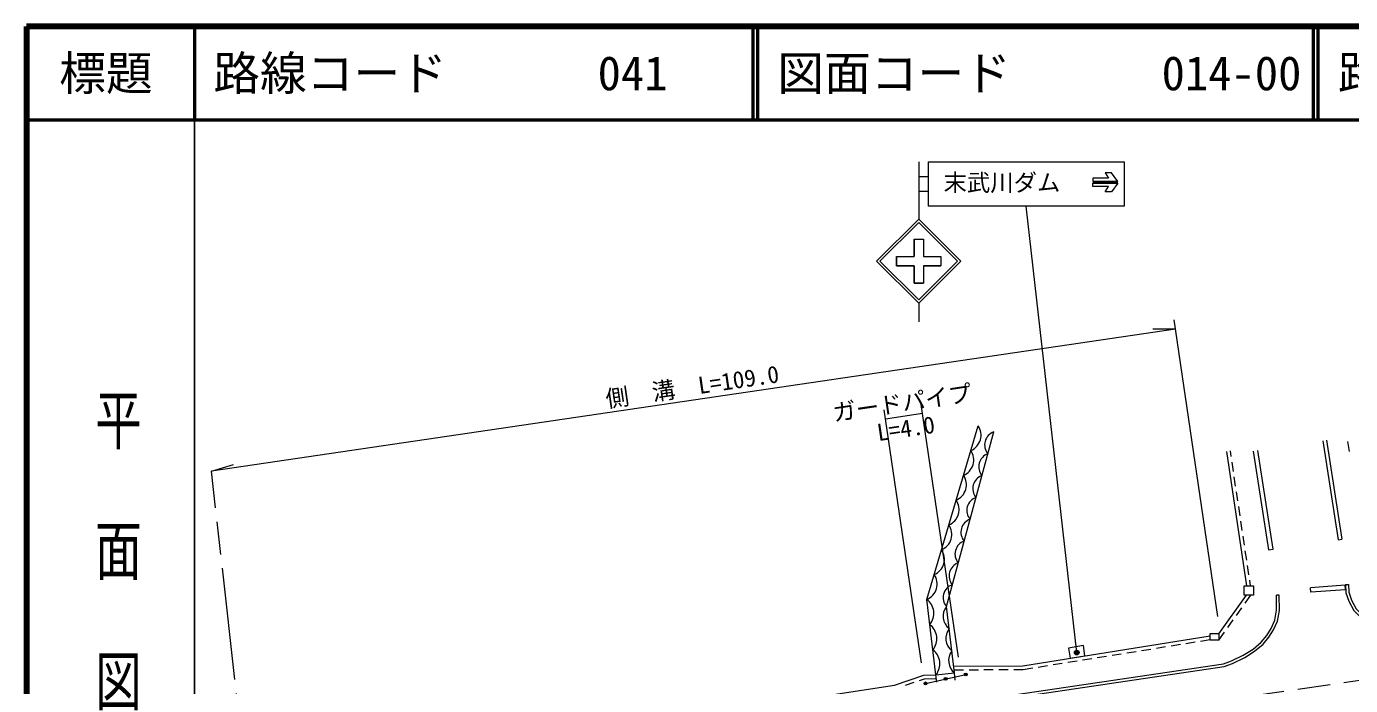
# Model space of a CAD drawing. Units: millimetres, scale not verified. Extents: x 40000 to 680000, y 20000 to 380000.
# Drawn here: x 40000 to 181742, y 309421 to 380000 of the extents above; entities that cross this region are included whole.
import ezdxf
from ezdxf.enums import TextEntityAlignment as Align

# ---------------------------------------------------------------- set-up
doc = ezdxf.new("R2010")
doc.units = ezdxf.units.MM
doc.header["$LTSCALE"] = 1000
doc.linetypes.add('CHAIN', pattern=[18.5, 12, -1.5, 3.5, -1.5])
for name, color, linetype, lineweight in [('M-BGD', 7, 'Continuous', 13), ('M-BMK', 2, 'CHAIN', 13), ('M-STR-HTXT', 7, 'Continuous', 13), ('M-STR-STRC', 7, 'Continuous', 13), ('M-TTL', 2, 'Continuous', 140), ('M-TTL-BAND', 7, 'Continuous', 25), ('M-TTL-LINE', 7, 'Continuous', 50)]:
    doc.layers.add(name, color=color, linetype=linetype, lineweight=lineweight)
doc.layers.add('M-TTL-TXT', color=7, linetype='Continuous')
doc.styles.add('@ＭＳ ゴシック', font='')
doc.styles.add('ＭＳ ゴシック', font='')
doc.styles.get('@ＭＳ ゴシック').set_extended_font_data('@MS Gothic')
doc.styles.get('ＭＳ ゴシック').set_extended_font_data('MS Gothic')

msp = doc.modelspace()

# ---------------------------------------------------------------- hatches: boundary and pattern name
at = {"layer": 'M-BGD'}
for points in [[(140397, 310605, -1), (140697, 310605, -0.41421), (140547, 310455, -0.41421)], [(136094, 309653, -1), (136394, 309653, -0.41421), (136244, 309503, -0.41421)], [(138245, 310129, -1), (138545, 310129, -0.41421), (138395, 309979, -0.41421)]]:
    msp.add_hatch(color=256, dxfattribs=at).paths.add_polyline_path(points)
at = {"layer": 'M-STR-HTXT'}
msp.add_hatch(color=256, dxfattribs=at).paths.add_polyline_path([(152654, 313072, -1), (152215, 312833, -1)])

# ---------------------------------------------------------------- linework, layer by layer
at = {"layer": 'M-BGD'}
for p, q in [((168970, 333940), (168880, 334542)), ((181646, 334501), (181471, 335541)), ((170638, 320085), (168484, 334483)), ((169207, 332357), (169059, 333346)), ((169443, 330775), (169295, 331764)), ((169680, 329192), (169532, 330181)), ((169917, 327610), (169769, 328599)), ((170153, 326028), (170005, 327017)), ((170390, 324445), (170242, 325434)), ((170627, 322863), (170479, 323852)), ((170863, 321280), (170715, 322269)), ((171042, 320085), (170952, 320687)), ((167630, 314968), (170593, 319085)), ((170468, 318226), (171086, 319085)), ((169533, 316928), (170118, 317739)), ((168599, 315629), (169183, 316441)), ((167630, 314284), (168248, 315142)), ((159378, 313174), (160365, 313332)), ((160958, 313427), (161945, 313585)), ((162538, 313680), (163525, 313838)), ((164118, 313933), (165105, 314091)), ((165697, 314186), (166730, 314351)), ((151479, 311909), (152466, 312067)), ((153058, 312162), (154046, 312320)), ((154638, 312415), (155626, 312573)), ((156218, 312668), (157206, 312826)), ((157798, 312921), (158785, 313079)), ((136244, 309653), (140547, 310605)), ((137364, 310565), (139354, 310767)), ((137444, 309782), (137364, 310565)), ((139312, 311106), (140303, 311111)), ((139434, 309984), (139354, 310767)), ((140903, 311114), (141903, 311119)), ((142503, 311122), (143503, 311127)), ((144103, 311130), (145103, 311135)), ((145703, 311138), (146694, 311143)), ((146694, 311143), (147726, 311309)), ((148319, 311403), (149306, 311562)), ((149899, 311656), (150886, 311814)), ((134094, 309454), (135040, 309777)), ((135608, 309970), (136125, 310147)), ((136125, 310147), (137403, 310164))]:
    msp.add_line(p, q, dxfattribs=at)
for points in [[(137364, 310565), (136399, 318648), (141888, 337241)], [(139354, 310767), (138474, 317883), (143553, 336572)], [(139263, 311506), (146661, 311543), (166730, 314756)], [(63865, 296422), (66201, 296729), (66223, 299260), (132914, 309474), (136056, 310546), (137364, 310565)]]:
    msp.add_lwpolyline(points, dxfattribs=at)
for points in [[(170340, 320085), (171340, 320085), (171340, 319085), (170340, 319085)], [(166730, 314976), (167630, 314976), (167630, 314276), (166730, 314276)], [(151735, 312355), (153313, 312608), (153140, 313691), (151562, 313438)]]:
    msp.add_lwpolyline(points, close=True, dxfattribs=at)
for centre in [(140547, 310605), (136244, 309653), (138395, 310129)]:
    msp.add_circle(centre, 150, dxfattribs=at)
for centre, radius, start, end in [((140397, 336237), 1797, 293.14553, 33.96022), ((144046, 335184), 1473, 109.55409, 220.03835), ((139613, 333581), 1797, 293.14553, 33.96022), ((143411, 332848), 1473, 109.55409, 220.03835), ((138829, 330925), 1797, 293.14553, 33.96022), ((142776, 330512), 1473, 109.55409, 220.03835), ((138045, 328269), 1797, 293.14553, 33.96022), ((142141, 328176), 1473, 109.55409, 220.03835), ((137261, 325613), 1797, 293.14553, 33.96022), ((141506, 325840), 1473, 109.55409, 220.03835), ((140872, 323503), 1473, 109.55409, 220.03835), ((136477, 322957), 1797, 293.14553, 33.96022), ((140237, 321167), 1473, 109.55409, 220.03835), ((135693, 320301), 1797, 293.14553, 33.96022), ((139602, 318831), 1473, 109.55409, 220.03835), ((135224, 317142), 1911, 321.5617, 52.05713), ((139852, 316850), 1723, 143.12699, 230.97543), ((135546, 314447), 1911, 321.5617, 52.05713), ((140145, 314478), 1723, 143.12699, 230.97543), ((135868, 311752), 1911, 321.5617, 52.05713), ((140439, 312105), 1723, 143.12699, 230.97543)]:
    msp.add_arc(centre, radius, start, end, dxfattribs=at)
at = {"layer": 'M-BMK'}
for p, q in [((70645, 236526), (59793, 332386)), ((162727, 307114), (261062, 321295))]:
    msp.add_line(p, q, dxfattribs=at)
at = {"layer": 'M-STR-HTXT'}
for p, q in [((152434, 312952), (147014, 360771)), ((163020, 347588), (59793, 332386)), ((163020, 347588), (160565, 347572)), ((167554, 316800), (162874, 348578)), ((135816, 311861), (131827, 338951)), ((139774, 312444), (135784, 339534)), ((135930, 338545), (131972, 337962)), ((59793, 332386), (62149, 333079))]:
    msp.add_line(p, q, dxfattribs=at)
msp.add_circle((152434, 312952), 250, dxfattribs=at)
at = {"layer": 'M-STR-STRC'}
for p, q in [((135514, 365521), (135514, 359377)), ((136514, 365521), (157514, 365521)), ((136514, 365521), (136514, 360771)), ((155481, 364325), (155851, 363749)), ((156161, 364324), (155481, 364325)), ((156830, 363388), (156161, 364324)), ((157514, 365521), (157514, 360771)), ((135514, 363937), (136514, 363937)), ((154166, 363750), (154166, 363388)), ((156830, 363388), (154166, 363387)), ((156831, 363213), (154166, 363212)), ((154166, 362851), (154166, 363212)), ((155851, 363749), (154167, 363750)), ((156831, 363213), (156161, 362276)), ((135514, 362354), (136514, 362354)), ((155851, 362851), (154167, 362851)), ((155481, 362276), (155851, 362851)), ((156161, 362276), (155481, 362276)), ((157514, 360771), (136514, 360771)), ((131014, 354877), (135514, 359377)), ((131367, 354877), (135514, 359023)), ((140014, 354876), (135514, 359377)), ((139661, 354876), (135514, 359023)), ((135015, 357236), (136015, 357236)), ((135015, 357236), (135015, 355377)), ((136015, 357236), (136015, 355376)), ((131014, 354877), (135514, 350376)), ((131367, 354877), (135514, 350730)), ((133154, 355377), (135015, 355377)), ((133154, 355377), (133154, 354377)), ((133154, 354377), (135015, 354377)), ((135015, 354377), (135014, 352516)), ((135514, 350730), (139661, 354876)), ((135514, 350376), (140014, 354876)), ((136015, 354376), (136014, 352516)), ((136015, 355376), (137874, 355376)), ((136015, 354376), (137874, 354376)), ((137874, 355376), (137874, 354376)), ((135014, 352516), (136014, 352516)), ((135514, 350376), (135514, 348377)), ((178766, 335623), (180412, 325027)), ((179162, 335684), (180807, 325088)), ((180412, 325027), (180807, 325088)), ((174120, 319110), (173820, 319107)), ((181154, 320173), (177474, 319901)), ((177511, 319402), (177474, 319901)), ((181191, 319675), (177511, 319402)), ((181191, 319675), (181154, 320173)), ((181213, 320225), (181513, 320240))]:
    msp.add_line(p, q, dxfattribs=at)
for points in [[(156830, 363388), (156161, 364324), (155481, 364325), (155851, 363749), (154167, 363750), (154166, 363388)], [(154166, 362851), (154166, 363212), (156831, 363213), (156161, 362276), (155481, 362276), (155851, 362851)], [(133154, 355377), (135015, 355377), (135015, 357236), (136015, 357236), (136015, 355376), (137874, 355376), (137874, 354376), (136015, 354376), (136014, 352516), (135014, 352516), (135015, 354377), (133154, 354377)]]:
    msp.add_lwpolyline(points, close=True, dxfattribs=at)
for points in [[(171330, 334503), (172978, 323953), (173472, 324030), (171824, 334580)], [(181513, 320240), (181553, 319405), (181833, 318565), (182356, 317650), (183254, 316720), (184419, 315957), (186571, 314983), (187768, 314811), (190012, 314984), (248913, 323848), (256299, 324762)], [(181213, 320225), (181256, 319349), (181558, 318442), (182114, 317468), (183062, 316488), (184274, 315693), (186487, 314692), (187758, 314509), (190045, 314686), (248953, 323551), (256336, 324464)], [(67085, 296775), (168151, 311754), (168989, 312073), (170267, 312681), (171306, 313332), (172186, 314048), (172769, 314774), (173233, 315522), (173631, 316405), (173833, 317493), (173820, 319107)], [(67129, 296478), (168228, 311462), (169107, 311797), (170412, 312418), (171481, 313087), (172400, 313835), (173015, 314601), (173498, 315380), (173920, 316315), (174134, 317467), (174120, 319110)]]:
    msp.add_lwpolyline(points, dxfattribs=at)
at = {"layer": 'M-TTL'}
for p, q in [((40000, 380000), (40000, 20000)), ((680000, 380000), (40000, 380000))]:
    msp.add_line(p, q, dxfattribs=at)
at = {"layer": 'M-TTL-BAND'}
msp.add_line((58000, 370000), (58000, 20000), dxfattribs=at)
at = {"layer": 'M-TTL-LINE'}
for p, q in [((58000, 380000), (58000, 370000)), ((117750, 380000), (117750, 370000)), ((118250, 380000), (118250, 370000)), ((177750, 380000), (177750, 370000)), ((178250, 380000), (178250, 370000)), ((40000, 370000), (680000, 370000))]:
    msp.add_line(p, q, dxfattribs=at)

# ---------------------------------------------------------------- texts
at = {"layer": 'M-STR-HTXT', "style": 'ＭＳ ゴシック'}
for s, p in [('側\u3000溝\u3000L=109.0', (111490, 340000)), ('ガードパイプ', (133951, 338254))]:
    msp.add_text(s, height=1833, rotation=8.378, dxfattribs=at).set_placement(p, align=Align.BOTTOM_CENTER)
msp.add_text('L=4.0', height=1833, rotation=8.378, dxfattribs=at).set_placement((134009, 337858), align=Align.TOP_CENTER)
at = {"layer": 'M-STR-STRC', "style": 'ＭＳ ゴシック'}
msp.add_text('末武川ダム', height=1833, dxfattribs=at).set_placement((138177, 361821), align=Align.BOTTOM_LEFT)
at = {"layer": 'M-TTL-BAND', "style": '@ＭＳ ゴシック', "width": 1.4}
msp.add_text('平  面  図', height=3666, rotation=270, dxfattribs=at).set_placement((49777, 306475), align=Align.MIDDLE_RIGHT)
at = {"layer": 'M-TTL-TXT', "style": 'ＭＳ ゴシック'}
msp.add_text('標題', height=3666, dxfattribs=at).set_placement((48500, 375000), align=Align.MIDDLE_CENTER)
for s, p in [('路線コード', (60000, 375000)), ('図面コード', (120380, 375000)), ('路 線 名', (180380, 375000)), ('041', (101142, 375000)), ('014-00', (161521, 375000))]:
    msp.add_text(s, height=3666, dxfattribs=at).set_placement(p, align=Align.MIDDLE_LEFT)

doc.saveas('drawing.dxf')
